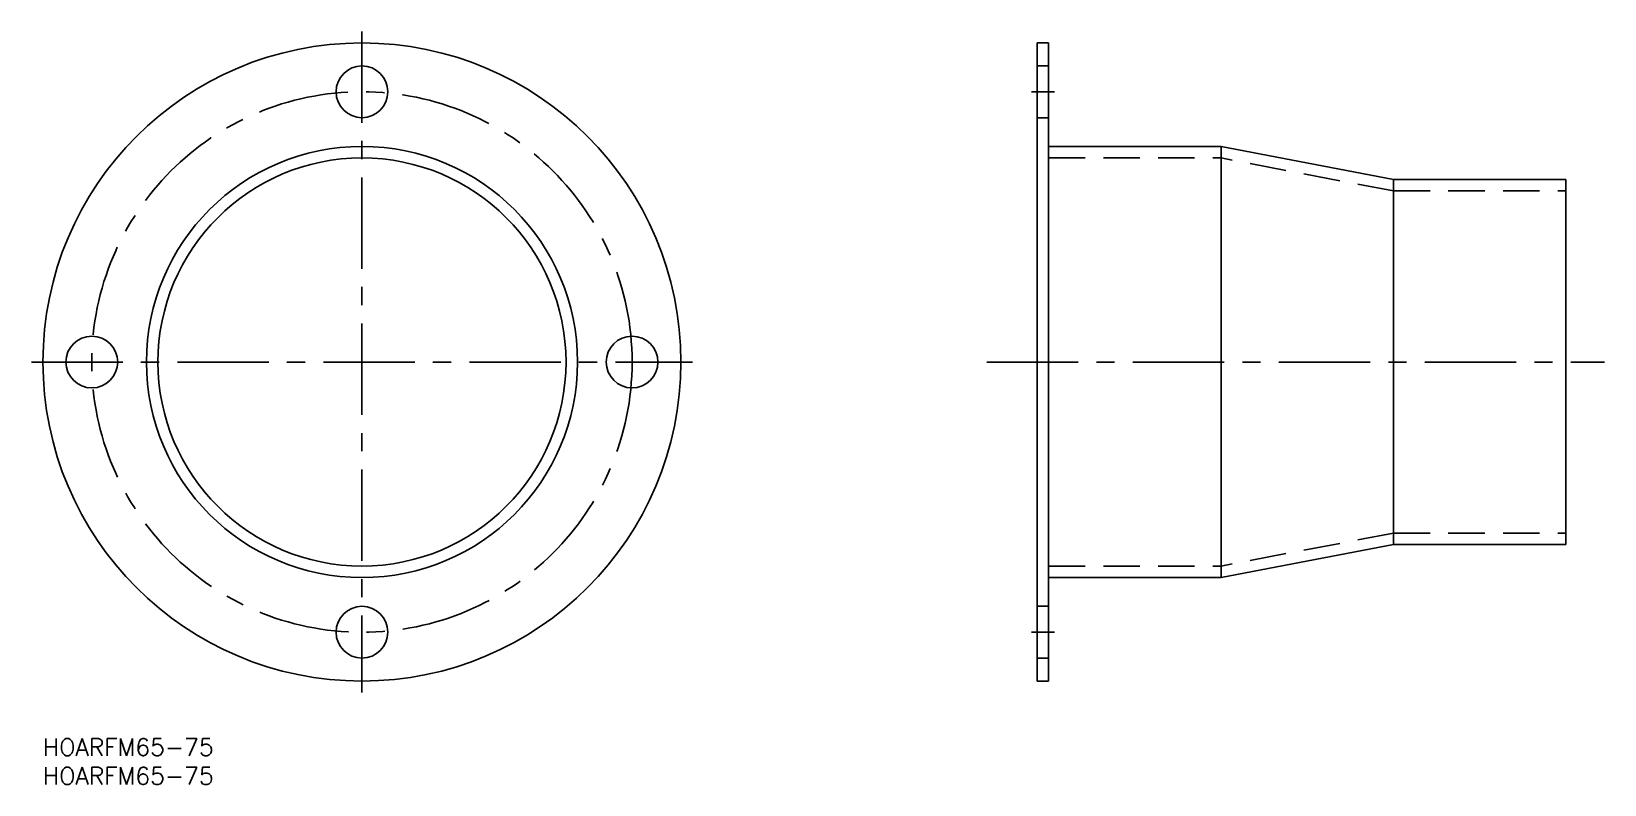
# Model space of a CAD drawing. Extents: x -2 to 272, y -8 to 123.
import ezdxf

# ---------------------------------------------------------------- set-up
doc = ezdxf.new("R2010")
doc.units = 0
doc.header["$LTSCALE"] = 0.5
doc.linetypes.add('CENTER', pattern=[50.8, 31.75, -6.35, 6.35, -6.35])
doc.linetypes.add('DASHED', pattern=[19.05, 12.7, -6.35])
for name, color, linetype in [('MSM_CENTER', 1, 'CENTER'), ('MSM_CONTINUOUS', 7, 'CONTINUOUS'), ('MSM_DASHED', 4, 'DASHED'), ('MSM_PART_NUMBER', 7, 'CONTINUOUS')]:
    doc.layers.add(name, color=color, linetype=linetype)
doc.styles.get("Standard").update_dxf_attribs({"font": 'txt.shx', "height": 3, "bigfont": 'bigfont.shx'})

# ---------------------------------------------------------------- blocks, each defined once
blk = doc.blocks.new('*U2')
at = {"layer": 'MSM_PART_NUMBER'}
blk.add_text('HOARFM65-75', height=3, dxfattribs=at).set_placement((0, -3))
blk = doc.blocks.new('*U3')
at = {"layer": 'MSM_PART_NUMBER'}
blk.add_text('HOARFM65-75', height=3, dxfattribs=at).set_placement((0, -8))

msp = doc.modelspace()

# ---------------------------------------------------------------- linework, layer by layer
at = {"layer": 'MSM_CENTER'}
for p, q in [((55.5, 123), (55.5, 8)), ((171.97, 112.5), (175.97, 112.5)), ((-2, 65.5), (113, 65.5)), ((164.22, 65.5), (271.68, 65.5)), ((171.97, 18.5), (175.97, 18.5))]:
    msp.add_line(p, q, dxfattribs=at)
msp.add_circle((55.5, 65.5), 47, dxfattribs=at)
at = {"layer": 'MSM_CONTINUOUS'}
for p, q in [((174.97, 121), (172.97, 121)), ((172.97, 121), (172.97, 10)), ((174.97, 121), (174.97, 10)), ((174.97, 103), (204.97, 103)), ((204.97, 103), (204.97, 28)), ((234.97, 97.25), (204.97, 103)), ((234.97, 97.25), (234.97, 33.75)), ((234.97, 97.25), (264.97, 97.25)), ((264.97, 97.25), (264.97, 33.75)), ((234.97, 33.75), (204.97, 28)), ((234.97, 33.75), (264.97, 33.75)), ((174.97, 28), (204.97, 28)), ((174.97, 10), (172.97, 10))]:
    msp.add_line(p, q, dxfattribs=at)
for centre, radius in [((55.5, 65.5), 55.5), ((55.5, 112.5), 4.5), ((55.5, 65.5), 37.5), ((55.5, 65.5), 35.5), ((8.5, 65.5), 4.5), ((102.5, 65.5), 4.5), ((55.5, 18.5), 4.5)]:
    msp.add_circle(centre, radius, dxfattribs=at)
at = {"layer": 'MSM_DASHED'}
for p, q in [((172.97, 117), (174.97, 117)), ((174.97, 108), (172.97, 108)), ((174.97, 101), (204.97, 101)), ((234.97, 95.25), (204.97, 101)), ((234.97, 95.25), (264.97, 95.25)), ((234.97, 35.75), (204.97, 30)), ((234.97, 35.75), (264.97, 35.75)), ((174.97, 30), (204.97, 30)), ((174.97, 23), (172.97, 23)), ((172.97, 14), (174.97, 14))]:
    msp.add_line(p, q, dxfattribs=at)

# ---------------------------------------------------------------- block references
at = {"layer": 'MSM_CONTINUOUS'}
for name in ['*U2', '*U3']:
    msp.add_blockref(name, (0, 0), dxfattribs=at)

doc.saveas('drawing.dxf')
